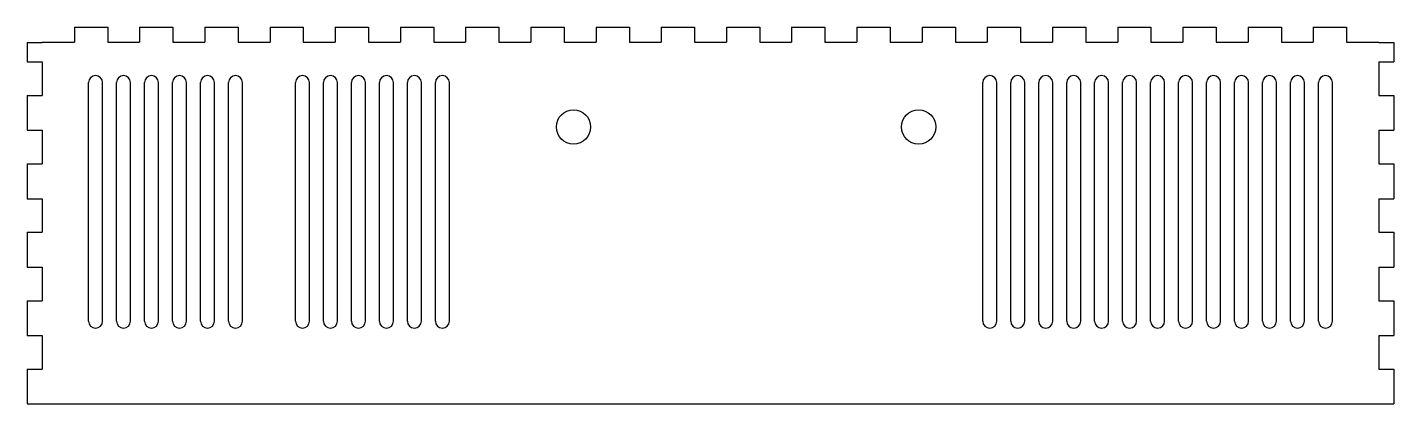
# Model space of a CAD drawing. Extents: x 0 to 293, y 0 to 81.
import ezdxf

# ---------------------------------------------------------------- set-up
doc = ezdxf.new("R2010")
doc.units = 0
doc.layers.add('CUT', color=1, linetype='CONTINUOUS')

msp = doc.modelspace()

# ---------------------------------------------------------------- linework, layer by layer
at = {"layer": 'CUT'}
for p, q in [((10.0962, 80.72), (10.0962, 77.54)), ((10.0962, 80.72), (17.2374, 80.72)), ((17.2374, 80.72), (17.2374, 77.54)), ((24.0787, 80.72), (24.0787, 77.54)), ((24.0787, 80.72), (31.2199, 80.72)), ((31.2199, 80.72), (31.2199, 77.54)), ((38.0611, 80.72), (38.0611, 77.54)), ((38.0611, 80.72), (45.2023, 80.72)), ((45.2023, 80.72), (45.2023, 77.54)), ((52.0435, 80.72), (52.0435, 77.54)), ((52.0435, 80.72), (59.1848, 80.72)), ((59.1848, 80.72), (59.1848, 77.54)), ((66.026, 80.72), (66.026, 77.54)), ((66.026, 80.72), (73.1672, 80.72)), ((73.1672, 80.72), (73.1672, 77.54)), ((80.0084, 80.72), (80.0084, 77.54)), ((80.0084, 80.72), (87.1496, 80.72)), ((87.1496, 80.72), (87.1496, 77.54)), ((93.9909, 80.72), (93.9909, 77.54)), ((93.9909, 80.72), (101.1321, 80.72)), ((101.1321, 80.72), (101.1321, 77.54)), ((107.9733, 80.72), (107.9733, 77.54)), ((107.9733, 80.72), (115.1145, 80.72)), ((115.1145, 80.72), (115.1145, 77.54)), ((121.9557, 80.72), (121.9557, 77.54)), ((121.9557, 80.72), (129.097, 80.72)), ((129.097, 80.72), (129.097, 77.54)), ((135.9382, 80.72), (135.9382, 77.54)), ((135.9382, 80.72), (143.0794, 80.72)), ((143.0794, 80.72), (143.0794, 77.54)), ((149.9206, 80.72), (149.9206, 77.54)), ((149.9206, 80.72), (157.0618, 80.72)), ((157.0618, 80.72), (157.0618, 77.54)), ((163.903, 80.72), (163.903, 77.54)), ((163.903, 80.72), (171.0443, 80.72)), ((171.0443, 80.72), (171.0443, 77.54)), ((177.8855, 80.72), (177.8855, 77.54)), ((177.8855, 80.72), (185.0267, 80.72)), ((185.0267, 80.72), (185.0267, 77.54)), ((191.8679, 80.72), (191.8679, 77.54)), ((191.8679, 80.72), (199.0091, 80.72)), ((199.0091, 80.72), (199.0091, 77.54)), ((205.8504, 80.72), (205.8504, 77.54)), ((205.8504, 80.72), (212.9916, 80.72)), ((212.9916, 80.72), (212.9916, 77.54)), ((219.8328, 80.72), (219.8328, 77.54)), ((219.8328, 80.72), (226.974, 80.72)), ((226.974, 80.72), (226.974, 77.54)), ((233.8152, 80.72), (233.8152, 77.54)), ((233.8152, 80.72), (240.9565, 80.72)), ((240.9565, 80.72), (240.9565, 77.54)), ((247.7977, 80.72), (247.7977, 77.54)), ((247.7977, 80.72), (254.9389, 80.72)), ((254.9389, 80.72), (254.9389, 77.54)), ((261.7801, 80.72), (261.7801, 77.54)), ((261.7801, 80.72), (268.9213, 80.72)), ((268.9213, 80.72), (268.9213, 77.54)), ((275.7626, 80.72), (275.7626, 77.54)), ((275.7626, 80.72), (282.9038, 80.72)), ((282.9038, 80.72), (282.9038, 77.54)), ((0, 77.465), (3.18, 77.465)), ((0, 77.465), (0, 73.3068)), ((3.18, 77.54), (10.0962, 77.54)), ((3.18, 77.54), (3.18, 77.465)), ((17.2374, 77.54), (24.0787, 77.54)), ((31.2199, 77.54), (38.0611, 77.54)), ((45.2023, 77.54), (52.0435, 77.54)), ((59.1848, 77.54), (66.026, 77.54)), ((73.1672, 77.54), (80.0084, 77.54)), ((87.1496, 77.54), (93.9909, 77.54)), ((101.1321, 77.54), (107.9733, 77.54)), ((115.1145, 77.54), (121.9557, 77.54)), ((129.097, 77.54), (135.9382, 77.54)), ((143.0794, 77.54), (149.9206, 77.54)), ((157.0618, 77.54), (163.903, 77.54)), ((171.0443, 77.54), (177.8855, 77.54)), ((185.0267, 77.54), (191.8679, 77.54)), ((199.0091, 77.54), (205.8504, 77.54)), ((212.9916, 77.54), (219.8328, 77.54)), ((226.974, 77.54), (233.8152, 77.54)), ((240.9565, 77.54), (247.7977, 77.54)), ((254.9389, 77.54), (261.7801, 77.54)), ((268.9213, 77.54), (275.7626, 77.54)), ((282.9038, 77.54), (289.82, 77.54)), ((289.82, 77.54), (289.82, 77.465)), ((289.82, 77.465), (293, 77.465)), ((293, 77.465), (293, 73.3068)), ((0, 73.3068), (3.18, 73.3068)), ((3.18, 73.3068), (3.18, 66.1186)), ((289.82, 73.3068), (289.82, 66.1186)), ((289.82, 73.3068), (293, 73.3068)), ((13.135, 17.72), (13.135, 68.86)), ((16.135, 17.72), (16.135, 68.86)), ((19.135, 17.72), (19.135, 68.86)), ((22.135, 17.72), (22.135, 68.86)), ((25.135, 17.72), (25.135, 68.86)), ((28.135, 17.72), (28.135, 68.86)), ((31.135, 17.72), (31.135, 68.86)), ((34.135, 17.72), (34.135, 68.86)), ((37.135, 17.72), (37.135, 68.86)), ((40.135, 17.72), (40.135, 68.86)), ((43.135, 17.72), (43.135, 68.86)), ((46.135, 17.72), (46.135, 68.86)), ((57.5, 17.72), (57.5, 68.86)), ((60.5, 17.72), (60.5, 68.86)), ((63.5, 17.72), (63.5, 68.86)), ((66.5, 17.72), (66.5, 68.86)), ((69.5, 17.72), (69.5, 68.86)), ((72.5, 17.72), (72.5, 68.86)), ((75.5, 17.72), (75.5, 68.86)), ((78.5, 17.72), (78.5, 68.86)), ((81.5, 17.72), (81.5, 68.86)), ((84.5, 17.72), (84.5, 68.86)), ((87.5, 17.72), (87.5, 68.86)), ((90.5, 17.72), (90.5, 68.86)), ((204.88, 17.72), (204.88, 68.86)), ((207.88, 17.72), (207.88, 68.86)), ((210.88, 17.72), (210.88, 68.86)), ((213.88, 17.72), (213.88, 68.86)), ((216.88, 17.72), (216.88, 68.86)), ((219.88, 17.72), (219.88, 68.86)), ((222.88, 17.72), (222.88, 68.86)), ((225.88, 17.72), (225.88, 68.86)), ((228.88, 17.72), (228.88, 68.86)), ((231.88, 17.72), (231.88, 68.86)), ((234.88, 17.72), (234.88, 68.86)), ((237.88, 17.72), (237.88, 68.86)), ((240.88, 17.72), (240.88, 68.86)), ((243.88, 17.72), (243.88, 68.86)), ((246.88, 17.72), (246.88, 68.86)), ((249.88, 17.72), (249.88, 68.86)), ((252.88, 17.72), (252.88, 68.86)), ((255.88, 17.72), (255.88, 68.86)), ((258.88, 17.72), (258.88, 68.86)), ((261.88, 17.72), (261.88, 68.86)), ((264.88, 17.72), (264.88, 68.86)), ((267.88, 17.72), (267.88, 68.86)), ((270.88, 17.72), (270.88, 68.86)), ((273.88, 17.72), (273.88, 68.86)), ((276.88, 17.72), (276.88, 68.86)), ((279.88, 17.72), (279.88, 68.86)), ((0, 66.1186), (3.18, 66.1186)), ((0, 66.1186), (0, 58.6305)), ((289.82, 66.1186), (293, 66.1186)), ((293, 66.1186), (293, 58.6305)), ((0, 58.6305), (3.18, 58.6305)), ((3.18, 58.6305), (3.18, 51.4423)), ((289.82, 58.6305), (289.82, 51.4423)), ((289.82, 58.6305), (293, 58.6305)), ((0, 51.4423), (3.18, 51.4423)), ((0, 51.4423), (0, 43.9541)), ((289.82, 51.4423), (293, 51.4423)), ((293, 51.4423), (293, 43.9541)), ((0, 43.9541), (3.18, 43.9541)), ((3.18, 43.9541), (3.18, 36.7659)), ((289.82, 43.9541), (289.82, 36.7659)), ((289.82, 43.9541), (293, 43.9541)), ((0, 36.7659), (3.18, 36.7659)), ((0, 36.7659), (0, 29.2777)), ((289.82, 36.7659), (293, 36.7659)), ((293, 36.7659), (293, 29.2777)), ((0, 29.2777), (3.18, 29.2777)), ((3.18, 29.2777), (3.18, 22.0895)), ((289.82, 29.2777), (289.82, 22.0895)), ((289.82, 29.2777), (293, 29.2777)), ((0, 22.0895), (3.18, 22.0895)), ((0, 22.0895), (0, 14.6014)), ((289.82, 22.0895), (293, 22.0895)), ((293, 22.0895), (293, 14.6014)), ((0, 14.6014), (3.18, 14.6014)), ((3.18, 14.6014), (3.18, 7.4132)), ((289.82, 14.6014), (289.82, 7.4132)), ((289.82, 14.6014), (293, 14.6014)), ((0, 7.4132), (3.18, 7.4132)), ((0, 7.4132), (0, 0)), ((289.82, 7.4132), (293, 7.4132)), ((293, 7.4132), (293, 0)), ((0, 0), (293, 0))]:
    msp.add_line(p, q, dxfattribs=at)
for centre in [(117.12, 59.36), (191.12, 59.36)]:
    msp.add_circle(centre, 3.675, dxfattribs=at)
for centre, start, end in [((14.635, 68.86), 360, 180), ((20.635, 68.86), 360, 180), ((26.635, 68.86), 360, 180), ((32.635, 68.86), 360, 180), ((38.635, 68.86), 360, 180), ((44.635, 68.86), 360, 180), ((59, 68.86), 360, 180), ((65, 68.86), 360, 180), ((71, 68.86), 360, 180), ((77, 68.86), 360, 180), ((83, 68.86), 360, 180), ((89, 68.86), 360, 180), ((206.38, 68.86), 360, 180), ((212.38, 68.86), 360, 180), ((218.38, 68.86), 360, 180), ((224.38, 68.86), 360, 180), ((230.38, 68.86), 360, 180), ((236.38, 68.86), 360, 180), ((242.38, 68.86), 360, 180), ((248.38, 68.86), 360, 180), ((254.38, 68.86), 360, 180), ((260.38, 68.86), 360, 180), ((266.38, 68.86), 360, 180), ((272.38, 68.86), 360, 180), ((278.38, 68.86), 360, 180), ((14.635, 17.72), 180, 0), ((20.635, 17.72), 180, 0), ((26.635, 17.72), 180, 0), ((32.635, 17.72), 180, 0), ((38.635, 17.72), 180, 0), ((44.635, 17.72), 180, 0), ((59, 17.72), 180, 0), ((65, 17.72), 180, 0), ((71, 17.72), 180, 0), ((77, 17.72), 180, 0), ((83, 17.72), 180, 0), ((89, 17.72), 180, 0), ((206.38, 17.72), 180, 0), ((212.38, 17.72), 180, 0), ((218.38, 17.72), 180, 0), ((224.38, 17.72), 180, 0), ((230.38, 17.72), 180, 0), ((236.38, 17.72), 180, 0), ((242.38, 17.72), 180, 0), ((248.38, 17.72), 180, 0), ((254.38, 17.72), 180, 0), ((260.38, 17.72), 180, 0), ((266.38, 17.72), 180, 0), ((272.38, 17.72), 180, 0), ((278.38, 17.72), 180, 0)]:
    msp.add_arc(centre, 1.5, start, end, dxfattribs=at)

doc.saveas('drawing.dxf')
